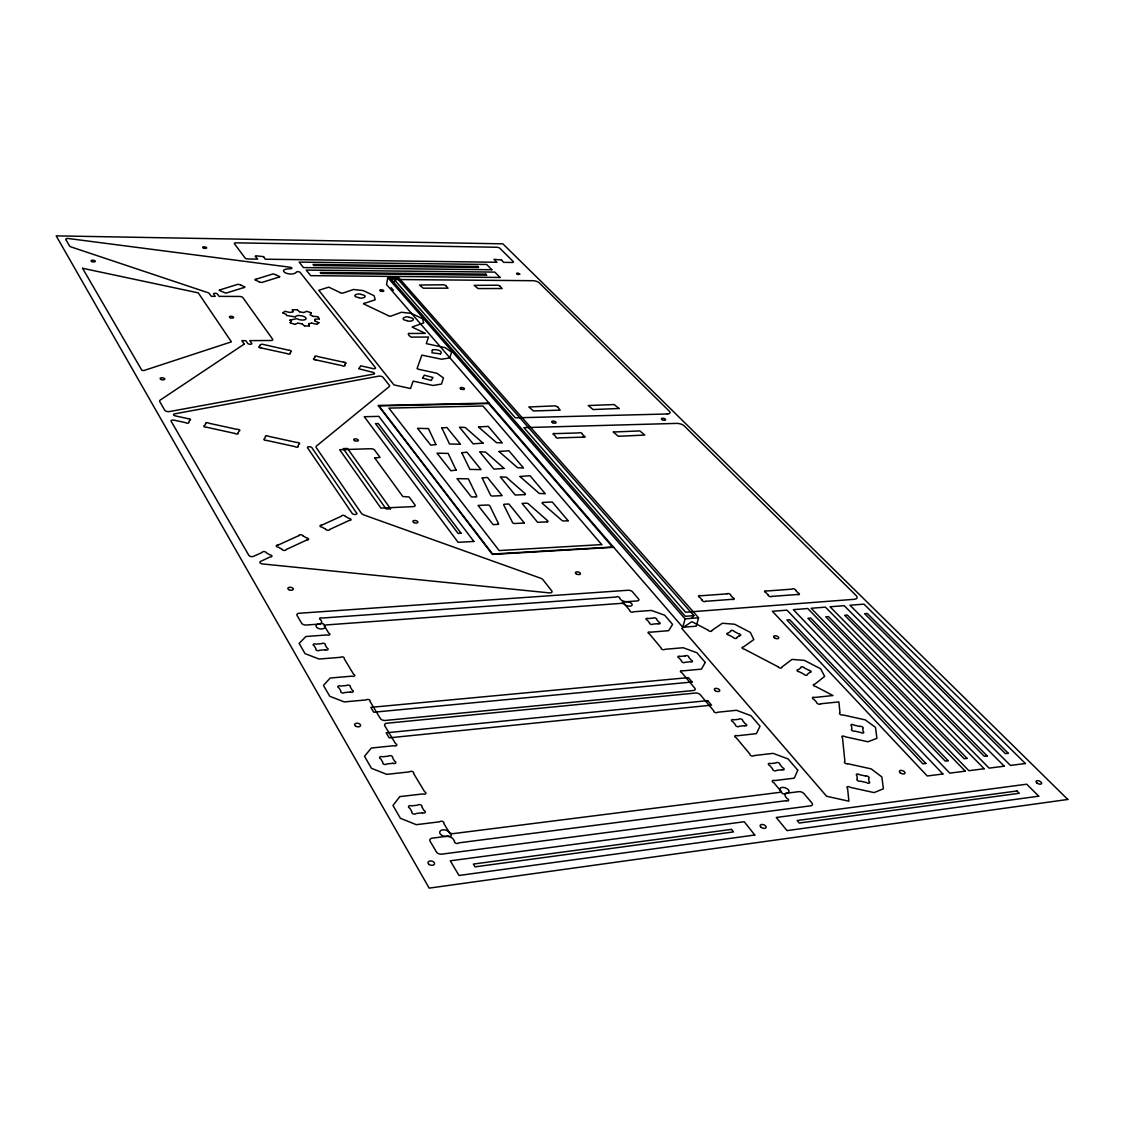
<?xml version="1.0" encoding="UTF-8"?>
<svg xmlns="http://www.w3.org/2000/svg" width="1124" height="1124" viewBox="0 0 1124 1124"><rect width="100%" height="100%" fill="white"/><g stroke="black" fill="none" stroke-linecap="round" stroke-linejoin="round"><path stroke-width="1.5" d="M314.748 320.79L314.931 319.399M387.766 277.586L386.53 284.498L682.774 627.262L696.234 626.18L698.58 617.793L398.669 277.684L387.766 277.586L685.106 618.86L698.58 617.793M392.234 281.576L392.852 278.134M682.774 627.262L685.106 618.86M440.538 353.779C443.882 350.379 434.089 348.749 432.248 350.112M345.349 363.614L344.717 365.061M298.029 446.045L298.872 444.177A1.869 0.843 9.2 0 0 299.434 443.179A1.869 0.843 9.2 0 0 297.186 442.477M314.959 356.968L314.27 358.416A1.7 0.703 9.5 0 0 313.722 359.343A1.7 0.703 9.5 0 0 315.788 359.961M265.545 436.871L264.646 438.725A1.869 0.843 8.7 0 0 264.028 439.723A1.869 0.843 8.7 0 0 266.29 440.425M289.992 353.203L291.481 351.138L289.346 350.21M238.077 432.895L239.033 431.054A1.869 0.843 8.3 0 0 239.665 430.056A1.869 0.843 8.3 0 0 237.417 429.368M263.648 256.806L265.292 259.208L496.906 262.271L493.998 259.335L501.613 259.995M260.403 345.054L259.616 346.473A1.714 0.703 8.8 0 0 259.012 347.386A1.714 0.703 8.8 0 0 261.063 348.004M205.734 423.762L204.779 425.462A1.883 0.843 7.8 0 0 204.034 426.572A1.883 0.843 7.8 0 0 206.282 427.261L206.338 427.289M295.457 316.856L295.556 316.687A5.353 2.122 9.4 0 1 302.792 316.083A5.353 2.122 9.4 0 1 305.377 319.511A5.353 2.122 9.4 0 1 297.509 319.019M445.933 285.791L448.012 288.18L423.284 288.194L419.533 285.046L443.868 284.779L445.975 285.637M311.334 312.95L310.069 314.65L312.458 316.181M290.147 322.714L291.369 321.113M393.779 282.279L397.039 278.162L693.859 615.601L691.738 618.102M499.927 286.184L502.147 288.517L478.037 288.559L474.173 285.37L497.96 285.201L499.955 286.03M501.557 260.206L503.678 262.356L512.08 262.468A2.389 0.843 11.8 0 0 513.232 261.541L499.801 248.221A2.36 0.829 11.6 0 0 496.752 247.252L236.124 242.84A2.529 0.927 8.8 0 0 234.466 243.796L245.018 257.916A2.571 0.955 8.9 0 0 248.207 258.984L257.691 259.11L255.204 256.286L255.851 255.794L263.676 256.665M316.842 324.274L318.907 322.799M282.798 312.795L284.934 311.348M306.81 539.984L286.03 549.58A2.065 1.04 8.9 0 1 284.358 550.437A2.065 1.04 8.9 0 1 282.068 549.453M349.325 520.384L329.599 529.488A2.009 0.983 9.6 0 1 328.011 530.303A2.009 0.983 9.6 0 1 325.763 529.362M278.106 545.084L298.942 535.572M321.773 525.161L341.555 516.127A1.981 0.955 9.9 0 1 343.101 515.326A1.981 0.955 9.9 0 1 345.321 516.253M294.924 324.33L297.663 323.206M303.803 312.514L306.627 311.362M413.337 326.578L423.72 322.897L422.469 318.682L411.314 313.385L401.38 312.275L390.576 316.251L388.342 315.816M364.612 303.283L375.163 299.799L374.151 295.752L363.319 290.61L353.484 289.486L342.497 293.238L340.235 292.76M243.599 287.646L225.882 293.167L219.138 290.329L220.234 289.655M278.485 277.249L261.695 282.517L259.124 281.885M220.585 289.683L237.993 284.274L240.677 284.892M256.202 279.159L272.907 273.961L275.535 274.565M308.889 323.726L311.559 323.108M289.922 320.143L296.553 318.696M289.95 312.458L292.83 311.854M820.675 703.779L838.883 701.91L839.993 712.855A1.953 0.983 19.1 0 0 840.148 714.344A1.953 0.983 19.1 0 0 842.789 714.92L865.255 719.88L875.498 727.383L876.903 738.356L867.911 741.77L845.023 736.726A1.995 1.026 19.5 0 0 842.34 736.136A1.995 1.026 19.5 0 0 842.494 737.681L844.897 761.51A2.037 1.068 19.9 0 0 844.869 762.971A2.037 1.068 19.9 0 0 847.426 763.814M315.113 319.3L319.328 318.907M693.859 615.601L685.317 616.331L390.014 278.106L397.039 278.162M731.935 599.345L705.816 601.284M771.991 596.38L797.211 594.512A1.883 0.871 17.2 0 0 799.375 594.301A1.883 0.871 17.2 0 0 798.04 592.896L795.708 590.437M726.905 593.865L700.856 595.762A1.911 0.913 15.9 0 0 698.58 595.987A1.911 0.913 15.9 0 0 699.845 597.406L702.064 599.949M412.986 326.564L412.157 327.126L425.42 333.392L410.105 333.477C405.553 332.114 410.443 338.563 413.182 337.102L428.553 337.031L426.291 343.621L445.287 347.738L451.595 352.163L449.783 357.91L441.549 359.216L421.879 355.128L417.06 368.588L419.083 369.487M613.718 547.304L492.354 554.427L378.142 405.441L489.052 403.066M349.662 520.398L349.747 520.398A1.981 0.955 10 0 0 350.997 519.428A1.981 0.955 10 0 0 348.974 518.375L345.461 516.478M278.935 277.277L279.862 276.687L275.577 274.706M277.909 545.07L277.726 545.056A2.065 1.026 8.8 0 0 276.293 546.109A2.065 1.026 8.8 0 0 278.359 547.219L281.927 549.229M364.26 303.255L363.403 303.789L388.145 315.549M243.95 287.688L245.004 287.013L240.719 285.032M255.865 279.131L254.797 279.736L259.082 281.745M304.745 325.974L309.297 325.96M292.479 309.732L296.975 309.746M321.492 525.133L321.464 525.133A2.009 0.983 9.5 0 0 320.059 526.13A2.009 0.983 9.5 0 0 322.096 527.198L325.623 529.137M307.077 540.012L307.245 539.998A2.037 1.012 9.3 0 0 308.58 538.986A2.037 1.012 9.3 0 0 306.529 537.89L302.974 535.923M312.781 316.28L317.586 316.659M298 323.192L301.836 323.796M286.437 315.465L295.205 316.898M299.897 311.91L303.48 312.514M419.421 369.459L436.955 373.28L443.446 377.931L441.507 384.043L432.993 385.476L413.154 381.134L410.527 388.511L393.934 384.9L318.78 290.273L328.77 287.14L340.108 292.563M234.916 433.442L206.675 427.246M288.896 350.252L261.99 344.169L260.22 344.885M343.424 362.167L317.741 356.561A1.7 0.703 9.5 0 0 315.605 356.055A1.7 0.703 9.5 0 0 314.832 356.814M261.414 348.004L287.168 353.624A1.714 0.703 9.2 0 0 289.304 354.13A1.714 0.703 9.2 0 0 290.118 353.372M316.125 359.961L341.907 365.595A1.7 0.703 9.9 0 0 344.056 366.101A1.7 0.703 9.9 0 0 344.801 365.328M237.038 429.382L208.909 423.228A1.883 0.843 7.9 0 0 206.591 422.666A1.883 0.843 7.9 0 0 205.608 423.579M296.806 442.491L268.65 436.323A1.869 0.843 8.7 0 0 266.318 435.761A1.869 0.843 8.7 0 0 265.419 436.688M187.792 418.62L175.386 415.894A2.445 1.082 7.4 0 1 173.602 414.826A2.445 1.082 7.4 0 1 174.684 413.843L378.732 376.161A2.824 1.18 10.4 0 1 383.045 377.313L389.269 385.181A4.482 1.897 10.5 0 1 389.171 386.656L316.504 446.003A4.847 2.192 9.5 0 0 316.28 447.689L361.38 513.261A5.1 2.445 10.3 0 0 364.05 515.017L540.166 578.045A5.255 2.599 13.3 0 1 543.117 579.928L551.772 590.901A3.358 1.672 13.5 0 1 549.299 592.882L262.665 563.953A2.726 1.391 8.5 0 1 260.164 562.857A2.726 1.391 8.5 0 1 260.613 561.396L270.111 556.97A1.995 1.012 8.6 0 0 271.938 556.057A1.995 1.012 8.6 0 0 269.886 554.877L266.29 552.769A2.051 1.026 8.5 0 0 264.126 551.575A2.051 1.026 8.5 0 0 262.201 552.432L253.42 556.394A2.712 1.377 8.3 0 1 248.854 555.382L171.115 421.205A2.459 1.096 7.4 0 1 174.051 420.151L185.46 422.624A1.855 0.829 7.6 0 0 188.003 423.158A1.855 0.829 7.6 0 0 188.649 422.104L189.731 420.278A1.798 0.801 7.6 0 0 190.251 419.21A1.798 0.801 7.6 0 0 187.834 418.662M266.669 440.411L294.952 446.607A1.869 0.857 9.2 0 0 297.284 447.169A1.869 0.857 9.2 0 0 298.169 446.228M847.805 763.73L871.184 768.886L881.862 776.937L883.394 788.809L874.065 792.603L850.236 787.348A2.079 1.096 20.3 0 0 847.426 786.73A2.079 1.096 20.3 0 0 847.594 788.402L848.887 801.201L826.604 796.27L681.748 628.386L691.878 621.656L708.289 630.241M285.229 311.348L289.599 312.444M311.91 323.122L316.547 324.288M306.936 311.376L311.207 312.809M290.273 322.855L294.614 324.316M314.903 320.944L318.823 322.672M282.869 312.922L286.451 314.495M361.113 294.488C369.557 295.752 362.616 299.363 358.893 297.734M409.305 317.418C417.791 318.57 411.159 322.574 407.267 320.804M358.809 297.579C350.379 296.399 357.376 292.69 361.043 294.348M407.169 320.649C398.683 319.511 405.441 315.577 409.22 317.263M289.922 320.256L291.271 320.958M778.258 666.883L744.299 649.11A1.855 0.913 17 0 1 742.093 647.944A1.855 0.913 17 0 1 743.329 647.059L753.825 639.584L750.326 632.376L734.646 624.256L722.395 623.258L711.731 630.522A1.841 0.899 16.4 0 1 710.691 631.393A1.841 0.899 16.4 0 1 708.471 630.508M297.284 309.831L299.588 311.798M302.145 323.909L304.435 325.89M432.29 350.154L431.981 352.781L440.65 353.934M768.254 595.06L765.936 592.615A1.897 0.885 16.7 0 1 764.643 591.182A1.897 0.885 16.7 0 1 766.821 590.999L791.999 589.145A1.883 0.871 17.1 0 1 794.261 589.018A1.883 0.871 17.1 0 1 795.623 590.409M391.082 287.66L393.386 290.315M317.867 316.757L319.441 318.809M308.749 323.853L309.465 325.876M292.31 309.817L292.971 311.741M820.59 703.75A2.079 1.054 18.7 0 1 818.216 703.975A2.079 1.054 18.7 0 1 816.684 702.317L813.959 699.409A2.079 1.04 18.6 0 1 812.497 697.709A2.079 1.04 18.6 0 1 814.844 697.456L832.982 695.531L815.687 686.483A1.911 0.941 18.4 0 1 813.383 685.275A1.911 0.941 18.4 0 1 814.577 684.333L824.651 676.395L820.675 668.822L804.377 660.378L791.999 659.423L781.728 667.15A1.883 0.927 17.7 0 1 780.73 668.077A1.883 0.927 17.7 0 1 778.44 667.15M726.975 593.894A1.911 0.899 16.3 0 1 729.223 593.753A1.911 0.899 16.3 0 1 730.558 595.172L732.918 597.673A1.911 0.913 16.4 0 1 734.183 599.134A1.911 0.913 16.4 0 1 731.949 599.317M705.731 601.256A1.925 0.927 16 0 1 703.455 601.41A1.925 0.927 16 0 1 702.135 599.977M771.907 596.352A1.897 0.885 16.8 0 1 769.701 596.493A1.897 0.885 16.8 0 1 768.338 595.088M343.761 362.153A1.7 0.703 9.9 0 1 345.827 362.771A1.7 0.703 9.9 0 1 345.377 363.628M298.914 535.572A2.037 1.012 9.2 0 1 300.572 534.729A2.037 1.012 9.2 0 1 302.834 535.698M238.204 433.077A1.883 0.843 8.3 0 1 237.248 434.004A1.883 0.843 8.3 0 1 234.888 433.442M422.54 378.043L431.223 380.46L432.951 377.481L424.296 375.177L422.54 378.043M557.659 406.944L560.145 410.162L533.366 410.934L528.814 406.972L555.34 405.862L557.659 406.944M619.057 408.49L593.051 409.543L588.259 405.525L614.21 404.556L619.057 408.532M613.353 432.08L618.341 436.281L644.769 435.072L639.851 430.913L613.367 432.023M244.217 344.084L160.254 400.06A4.847 2.122 7.3 0 0 159.777 401.647L164.792 410.302A3.091 1.363 7.3 0 0 169.401 411.581L373.66 374.109A2.22 0.927 10.3 0 0 374.447 373.252A2.22 0.927 10.3 0 0 372.676 372.297L358.654 368.742L360.818 365.834L373.084 368.602A2.206 0.913 10.3 0 0 375.458 367.717L300.234 272.5A2.023 0.759 9.4 0 0 296.834 271.755C291.313 278.246 273.258 268.847 291.425 268.692A2.023 0.759 9.3 0 0 291.72 267.905A2.023 0.759 9.3 0 0 289.866 267.203L68.564 238.541A2.669 0.983 6.9 0 0 65.796 239.468L69.505 245.847A4.229 1.574 6.9 0 0 71.402 247.041L208.797 292.971L211.354 296.329L215.218 296.343L213.672 294.109A2.023 0.787 8.4 0 1 215.021 293.28A2.023 0.787 8.4 0 1 217.508 294.137L219.068 296.357L239.482 296.455A2.684 1.054 8.7 0 1 242.826 297.579L272.696 339.293A2.796 1.138 9 0 1 270.94 340.502L249.809 340.628L251.706 343.368A2.122 0.871 8.7 0 1 250.343 344.295A2.122 0.871 8.7 0 1 247.716 343.396L245.819 340.656L241.829 340.67L244.217 344.084M520.019 476.548L539.267 493.45L545.266 493.717L530.05 475.733L520.033 476.464M504.016 468.315L485.61 452.101L479.639 451.75L493.928 469.144L503.988 468.427M499.028 451.497L517.616 467.739L523.517 468.02L508.919 450.78L499.028 451.455M519.724 274.13C515.157 275.914 516 270.786 519.709 274.172M374.812 458.002L402.813 496.527L409.122 496.977L414.939 504.887A3.175 1.503 11 0 1 413.196 506.615L380.896 508.104L339.659 449.712L370.779 448.729A3.049 1.377 10.3 0 1 374.657 450.092L380.038 457.412L374.826 457.946M482.182 478.037L490.584 495.206A1.546 0.717 12.2 0 0 492.677 496.049L502.147 495.628L487.409 477.433L482.21 477.981M483.095 443.109L473.148 443.839L459.449 427.162L465.224 427.485L483.081 443.151M478.529 427.022L496.485 442.631L502.273 442.926L488.266 426.389L478.557 426.923M461.795 452.733L469.902 469.411L481.072 469.621L466.938 452.171L461.795 452.733M456.119 470.113L450.85 470.759L437.039 453.169L448.181 453.422L456.119 470.169M82.586 268.327L141.877 370.344L143.914 370.527L231.403 341.851L198.245 292.858L82.6 268.285M441.873 428.005L449.516 443.98L460.503 444.247L446.931 427.513L441.887 427.949M435.957 444.57L430.759 445.174L417.524 428.314L428.469 428.609L435.957 444.57M797.759 770.193L794.275 778.159L774.703 780.576A2.079 1.124 19.1 0 0 772.286 780.871A2.079 1.124 19.1 0 0 773.762 782.627L781.503 791.886A2.093 1.138 19.4 0 0 782.992 793.67A2.093 1.138 19.4 0 0 785.423 793.361L798.813 791.661A3.878 2.107 19.7 0 1 803.941 793.6L811.935 803.014A3.906 2.136 20 0 1 810.783 805.81L441.816 854.142A4.201 2.627 13 0 1 436.407 851.95L430.113 841.272A4.173 2.599 12.8 0 1 432.347 838.139L448.364 836.101A2.234 1.377 13.2 0 0 451.23 835.75A2.234 1.377 13.2 0 0 450.022 833.741L443.783 823.414A2.22 1.363 12.9 0 0 442.589 821.447A2.22 1.363 12.9 0 0 439.737 821.799L416.273 824.679L400.397 818.286L392.978 805.486L399.807 796.607L422.933 793.923A2.178 1.307 12.3 0 0 425.743 793.6A2.178 1.307 12.3 0 0 424.605 791.703L413.534 773.382A2.15 1.279 11.9 0 0 412.41 771.542A2.15 1.279 11.9 0 0 409.628 771.851L386.754 774.366L371.44 768.282L364.499 756.283L371.313 748.036L393.878 745.704A2.107 1.236 11.3 0 0 396.617 745.423A2.107 1.236 11.3 0 0 395.55 743.638L384.787 725.837A3.864 2.22 11.1 0 1 386.965 723.224L695.573 693.03A3.611 1.883 16.8 0 1 700.322 694.787L713.782 710.874A1.967 1.04 17.3 0 0 715.117 712.49A1.967 1.04 17.3 0 0 717.463 712.251L736.445 710.284L750.902 715.637L760.007 726.23L756.368 733.663L737.175 735.784A2.009 1.068 17.9 0 0 734.815 736.037A2.009 1.068 17.9 0 0 736.206 737.709L749.975 754.176A2.037 1.096 18.4 0 0 751.408 755.876A2.037 1.096 18.4 0 0 753.783 755.609L773.143 753.361L788.107 758.953L797.759 770.193M705.24 662.443L701.404 669.145L682.788 670.859A1.911 0.983 16.3 0 0 680.498 671.07A1.911 0.983 16.3 0 0 681.762 672.588L694.801 688.183A3.583 1.869 16.7 0 1 693.48 690.515L385.279 720.456A3.836 2.192 11 0 1 380.376 718.545L369.965 701.334A2.051 1.152 10.6 0 0 368.953 699.662A2.051 1.152 10.6 0 0 366.269 699.901L344.267 701.924L329.768 696.29L323.445 685.387L330.245 678.025L351.967 676.156A2.009 1.11 10.2 0 0 354.608 675.931A2.009 1.11 10.2 0 0 353.624 674.316L344.169 658.664A1.995 1.096 10 0 0 343.213 657.09A1.995 1.096 10 0 0 340.6 657.301L319.104 659.043L305.082 653.648L299.139 643.378L305.897 636.521L327.112 634.919A1.953 1.054 9.7 0 0 329.697 634.723A1.953 1.054 9.7 0 0 328.77 633.191L324.007 625.309A1.939 1.04 9.6 0 0 323.094 623.806A1.939 1.04 9.6 0 0 320.523 623.989L306.234 625.028A3.611 1.925 9.2 0 1 301.668 623.3L297.045 615.446A3.597 1.911 9.1 0 1 299.265 613.254L628.133 590.255A3.316 1.616 14.8 0 1 632.503 591.828L638.53 598.923A3.33 1.63 15 0 1 637.182 600.933L624.944 601.818A1.812 0.899 14.8 0 0 622.738 601.986A1.812 0.899 14.8 0 0 623.89 603.363L629.904 610.557A1.827 0.899 15 0 0 631.07 611.962A1.827 0.899 15 0 0 633.304 611.793L651.372 610.43L664.691 615.221L672.588 624.41L668.654 630.69L650.375 632.18A1.855 0.927 15.5 0 0 648.127 632.362A1.855 0.927 15.5 0 0 649.335 633.796L661.249 648.042A1.883 0.955 15.8 0 0 662.472 649.517A1.883 0.955 15.8 0 0 664.748 649.321L683.167 647.733L696.908 652.749L705.24 662.443M809.842 672.349L807.243 674.372A1.897 0.941 18.2 0 1 806.049 675.299A1.897 0.941 18.2 0 1 803.758 674.105L799.375 671.829A1.883 0.927 18 0 1 797.099 670.635A1.883 0.927 18 0 1 798.307 669.721L800.92 667.712A1.883 0.927 18 0 1 802.115 666.785A1.883 0.927 18 0 1 804.377 667.965L808.76 670.241A1.883 0.927 18.2 0 1 811.036 671.421A1.883 0.927 18.2 0 1 809.842 672.349M739.395 635.692L736.684 637.603A1.841 0.899 16.8 0 1 735.433 638.474A1.841 0.899 16.8 0 1 733.241 637.322L729.026 635.13A1.841 0.899 16.7 0 1 726.835 633.992A1.841 0.899 16.7 0 1 728.085 633.121L730.811 631.224A1.827 0.899 16.7 0 1 732.047 630.367A1.827 0.899 16.7 0 1 734.239 631.505L738.44 633.697A1.841 0.899 16.8 0 1 740.632 634.835A1.841 0.899 16.8 0 1 739.395 635.692M1067.8 799.459L429.157 888.129L56.2 235.871L502.878 243.838L1067.8 799.459M754.794 835.02L459.013 875.47L450.288 860.801L744.229 821.742L754.794 835.02M1038.716 796.185L787.011 830.608L776.263 817.485L1026.732 784.201L1038.716 796.185M731.471 829.371L473.359 864.075L475.059 866.857L733.48 831.915L731.471 829.371M1016.995 790.973L797.155 820.534L799.234 823.035L1019.271 793.277L1016.995 790.973M786.154 800.695L458.676 842.874A2.248 1.391 13.4 0 1 455.796 843.239A2.248 1.391 13.4 0 1 454.574 841.216L453.506 839.459A5.901 3.653 13.2 0 0 445.919 836.411A5.128 3.161 13 0 1 440.004 833.572A5.128 3.161 13 0 1 442.463 829.934A5.128 3.161 13 0 1 448.954 831.943A3.26 2.009 13.2 0 0 453.155 833.629L779.185 792.434A3.049 1.672 19.3 0 0 780.154 790.27A4.805 2.613 19.4 0 1 782.318 787.404A4.805 2.613 19.4 0 1 788.261 789.708A4.805 2.613 19.4 0 1 787.488 793.108A5.522 3.007 19.6 0 0 785.774 797L787.081 798.574A2.107 1.152 19.6 0 1 788.598 800.386A2.107 1.152 19.6 0 1 786.154 800.695M942.91 774L927.244 775.981L772.385 611.287L786.969 610.149L942.91 774M965.249 771.162L949.78 773.129L793.361 609.658L807.791 608.52L965.249 771.162M984.188 768.76L968.874 770.699L811.163 608.267L825.452 607.143L984.188 768.76M1004.252 766.203L989.106 768.128L830.046 606.777L844.18 605.681L1004.252 766.203M1025.411 763.519L1010.448 765.416L849.969 605.232L863.963 604.136L1025.411 763.519M925.881 763.491L922.902 763.856L786.926 619.97L789.736 619.745L925.881 763.491M948.206 760.737L945.256 761.103L807.931 618.27L810.699 618.045L948.206 760.737M967.118 758.405L964.209 758.756L825.747 616.837L828.5 616.612L967.118 758.405M987.167 755.932L984.287 756.283L844.658 615.306L847.37 615.081L987.167 755.932M1008.312 753.319L1005.46 753.67L864.609 613.69L867.292 613.479L1008.312 753.319M422.287 812.778L416.021 813.523A2.22 1.349 12.1 0 1 413.154 813.874A2.22 1.349 12.1 0 1 412.002 811.921L409.796 808.17A2.206 1.349 12 0 1 408.658 806.231A2.206 1.349 12 0 1 411.51 805.88L417.749 805.149A2.206 1.335 12.2 0 1 420.601 804.812A2.206 1.335 12.2 0 1 421.753 806.737L423.987 810.488A2.206 1.349 12.3 0 1 425.139 812.427A2.206 1.349 12.3 0 1 422.287 812.778M781.728 769.743L776.501 770.376A2.065 1.11 19 0 1 774.113 770.657A2.065 1.11 19 0 1 772.652 768.928L769.842 765.584A2.051 1.096 18.8 0 1 768.394 763.87A2.051 1.096 18.8 0 1 770.769 763.575L775.981 762.971A2.051 1.096 18.9 0 1 778.356 762.69A2.051 1.096 18.9 0 1 779.817 764.404L782.641 767.72A2.051 1.096 19.1 0 1 784.102 769.448A2.051 1.096 19.1 0 1 781.728 769.743M392.852 763.294L386.74 763.955A2.15 1.264 11.2 0 1 383.944 764.264A2.15 1.264 11.2 0 1 382.877 762.423L380.797 758.911A2.136 1.264 11.1 0 1 379.729 757.084A2.136 1.264 11.1 0 1 382.511 756.789L388.595 756.143A2.136 1.25 11.3 0 1 391.377 755.848A2.136 1.25 11.3 0 1 392.459 757.66L394.552 761.173A2.136 1.264 11.4 0 1 395.634 762.999A2.136 1.264 11.4 0 1 392.852 763.294M744.355 725.683L739.241 726.245A1.995 1.054 17.8 0 1 736.894 726.497A1.995 1.054 17.8 0 1 735.518 724.854L732.862 721.72A1.981 1.04 17.7 0 1 731.499 720.091A1.981 1.04 17.7 0 1 733.832 719.838L738.932 719.304A1.981 1.04 17.8 0 1 741.264 719.051A1.981 1.04 17.8 0 1 742.641 720.681L745.31 723.814A1.981 1.04 17.9 0 1 746.687 725.444A1.981 1.04 17.9 0 1 744.355 725.683M707.698 700.631L386.164 732.82L389.185 737.836L711.492 705.155L707.698 700.631M692.089 682.015L373.73 712.209L370.808 707.361L688.408 677.617L692.089 682.015M685.19 655.938L680.231 656.388A1.883 0.955 16.2 0 0 677.969 656.585A1.883 0.955 16.2 0 0 679.219 658.074L681.65 660.94A1.897 0.969 16.3 0 0 682.914 662.443A1.897 0.969 16.3 0 0 685.176 662.233L690.15 661.797A1.897 0.955 16.4 0 0 692.412 661.586A1.897 0.955 16.4 0 0 691.148 660.097L688.703 657.231A1.883 0.955 16.3 0 0 687.452 655.742A1.883 0.955 16.3 0 0 685.19 655.938M350.449 692.019L344.562 692.553A2.051 1.152 10.1 0 1 341.879 692.791A2.051 1.152 10.1 0 1 340.895 691.12L339.012 687.93A2.037 1.138 10 0 1 338.043 686.272A2.037 1.138 10 0 1 340.727 686.033L346.585 685.528A2.037 1.138 10.2 0 1 349.255 685.289A2.037 1.138 10.2 0 1 350.238 686.933L352.135 690.122A2.037 1.152 10.2 0 1 353.119 691.78A2.037 1.152 10.2 0 1 350.449 692.019M325.328 649.798L319.581 650.248A1.981 1.082 9.5 0 1 316.954 650.459A1.981 1.082 9.5 0 1 316.027 648.885L314.256 645.879A1.981 1.082 9.4 0 1 313.343 644.319A1.981 1.082 9.4 0 1 315.956 644.122L321.675 643.673A1.981 1.068 9.6 0 1 324.288 643.476A1.981 1.068 9.6 0 1 325.215 645.021L327.014 648.028A1.981 1.082 9.7 0 1 327.941 649.588A1.981 1.082 9.7 0 1 325.328 649.798M657.835 623.694L652.96 624.087A1.841 0.913 15.4 0 1 650.726 624.256A1.841 0.913 15.4 0 1 649.532 622.851L647.241 620.125A1.827 0.913 15.3 0 1 646.047 618.706A1.827 0.913 15.3 0 1 648.281 618.537L653.142 618.158A1.827 0.913 15.4 0 1 655.348 617.989A1.827 0.913 15.4 0 1 656.542 619.394L658.861 622.106A1.841 0.913 15.5 0 1 660.055 623.525A1.841 0.913 15.5 0 1 657.835 623.694M690.529 611.863L685.612 612.243L523.924 427.64L676.803 423.397A5.578 2.29 14.3 0 1 684.179 425.87L856.081 595.481A6.477 2.951 17.8 0 1 854.352 599.303L690.529 611.863M621.432 603.349L326.536 624.916A2.838 1.517 9.7 0 0 324.822 626.672A4.468 2.389 9.5 0 1 321.633 628.99A4.468 2.389 9.5 0 1 316.35 626.939A4.468 2.389 9.5 0 1 318.331 624.143A5.1 2.712 9.5 0 0 321.422 621.024L320.635 619.717A1.939 1.026 9.5 0 1 319.722 618.228A1.939 1.026 9.5 0 1 322.279 618.031L616.233 597.041A1.798 0.885 14.7 0 1 618.439 596.872A1.798 0.885 14.7 0 1 619.591 598.249L620.588 599.443A4.735 2.332 14.8 0 0 626.813 601.677A4.159 2.051 14.9 0 1 631.758 603.771A4.159 2.051 14.9 0 1 630.213 606.145A4.159 2.051 14.9 0 1 624.916 604.6A2.641 1.307 14.8 0 0 621.432 603.349M601.705 544.606L499.14 550.549L388.89 408.11L482.969 406.017L601.705 544.606M612.51 547.009L492.635 554.034L379.041 405.933L488.631 403.572L612.51 547.009M473.878 541.445L458.128 542.316L364.274 416.723L378.83 416.372L473.878 541.445M461.093 533.268L458.086 533.436L375.486 423.636L378.282 423.565L461.093 533.268M497.637 524.388L493.127 524.613L478.079 505.449L487.704 504.999A1.574 0.731 12.2 0 1 489.825 505.856L498.508 523.629A1.588 0.759 12.4 0 1 497.637 524.388M524.346 523.011L514.722 523.503A1.588 0.745 12.6 0 1 512.572 522.632L503.707 504.929A1.56 0.731 12.4 0 1 504.55 504.212L508.947 504.016L524.346 523.011M547.135 521.831L537.609 522.323L522.07 503.397L526.425 503.201A1.56 0.717 12.8 0 1 528.322 503.791L547.739 520.833A1.574 0.731 13.1 0 1 547.135 521.831M568.154 520.763L563.812 520.974A1.574 0.731 13.4 0 1 561.888 520.384L542.358 503.397A1.546 0.717 13 0 1 542.962 502.428L552.277 501.992L568.154 520.763M390.52 508.765L386.08 508.961L343.242 448.602L347.499 448.476L390.52 508.765M475.873 496.794L471.434 496.991L457.032 478.641L468.371 478.838L476.745 496.077A1.56 0.717 12 0 1 475.873 496.794M524.571 494.63L515.199 495.052L500.321 476.913L506.306 477.194L525.189 493.675A1.546 0.703 12.7 0 1 524.571 494.63M582.892 437.152L559.035 437.882A1.672 0.717 12.9 0 1 556.886 437.91A1.672 0.717 12.9 0 1 555.874 436.786L554.062 434.833A1.672 0.717 12.8 0 1 553.12 433.709A1.672 0.717 12.8 0 1 555.186 433.625L579 432.909A1.658 0.703 13.2 0 1 581.122 432.881A1.658 0.703 13.2 0 1 582.148 433.976L583.988 435.915A1.672 0.717 13.2 0 1 584.958 437.053A1.672 0.717 13.2 0 1 582.92 437.124M667.305 413.983L515.326 417.833L394.159 279.497L532.776 280.705A4.875 1.77 12.1 0 1 539.127 282.742L669.44 411.328A5.508 2.234 14.1 0 1 667.305 413.983M485.737 274.144L320.228 272.444L321.085 273.511L486.734 275.169L485.737 274.144M500.068 277.445L310.674 275.647L306.22 270.069L494.841 272.106L500.068 277.445M477.616 266.458L313.02 264.463L313.863 265.517L478.585 267.47L477.616 266.458M491.834 269.732L303.494 267.596L299.125 262.103L486.678 264.477L491.834 269.732M859.902 726.441L854.057 725.163A1.967 0.998 19.4 0 0 851.402 724.573A1.967 0.998 19.4 0 0 851.556 726.076L851.88 728.998A1.981 0.998 19.5 0 0 852.048 730.53A1.981 0.998 19.5 0 0 854.732 731.12L860.591 732.412A1.981 0.998 19.7 0 0 863.274 733.003A1.981 0.998 19.7 0 0 863.091 731.471L862.74 728.549A1.981 0.998 19.6 0 0 862.558 727.031A1.981 0.998 19.6 0 0 859.902 726.441M865.649 776.052L859.579 774.717A2.051 1.082 20.2 0 0 856.797 774.099A2.051 1.082 20.2 0 0 856.98 775.743L857.331 778.904A2.065 1.082 20.3 0 0 857.514 780.548A2.065 1.082 20.3 0 0 860.296 781.166L866.407 782.515A2.065 1.082 20.5 0 0 869.189 783.133A2.065 1.082 20.5 0 0 868.993 781.475L868.613 778.3A2.065 1.082 20.4 0 0 868.431 776.67A2.065 1.082 20.4 0 0 865.649 776.052M356.659 513.162L311.91 447.731A2.318 1.054 9.4 0 0 308.988 446.706A2.318 1.054 9.4 0 0 307.583 447.872L352.149 513.373A2.431 1.166 10.1 0 0 355.24 514.497A2.431 1.166 10.1 0 0 356.659 513.162M552.558 422.666A2.234 0.941 12.8 0 0 556.057 422.652A2.234 0.941 12.8 0 0 553.022 421.093A2.234 0.941 12.8 0 0 552.558 422.666M662.205 419.673A2.192 0.899 14.1 0 0 665.633 419.786A2.192 0.899 14.1 0 0 662.724 418.212A2.192 0.899 14.1 0 0 662.205 419.673M761.046 827.278A3.147 1.77 19.6 0 0 766.076 827.559A3.147 1.77 19.6 0 0 762.297 824.468A3.147 1.77 19.6 0 0 761.046 827.278M429.143 864.482A3.344 2.107 12.9 0 0 434.51 863.963A3.344 2.107 12.9 0 0 430.169 860.97A3.344 2.107 12.9 0 0 429.143 864.482M774.576 637.912A2.669 1.293 17.3 0 0 778.749 638.067A2.669 1.293 17.3 0 0 775.293 635.777A2.669 1.293 17.3 0 0 774.576 637.912M413.899 522.548A2.543 1.222 11.1 0 0 417.889 522.295A2.543 1.222 11.1 0 0 414.405 520.482A2.543 1.222 11.1 0 0 413.899 522.548M354.594 440.636A2.389 1.068 10.1 0 0 358.373 440.468A2.389 1.068 10.1 0 0 355.17 438.866A2.389 1.068 10.1 0 0 354.594 440.636M161.097 379.491A2.36 1.012 7.4 0 0 164.778 379.139A2.36 1.012 7.4 0 0 161.449 377.776A2.36 1.012 7.4 0 0 161.097 379.491M230.209 317.699A2.164 0.871 8.5 0 0 233.637 317.544A2.164 0.871 8.5 0 0 230.687 316.265A2.164 0.871 8.5 0 0 230.209 317.699M203.57 248.095A2.023 0.745 8.4 0 0 206.69 247.912A2.023 0.745 8.4 0 0 203.809 246.816A2.023 0.745 8.4 0 0 203.57 248.095M380.6 291.018A2.023 0.759 10.4 0 0 383.776 291.004A2.023 0.759 10.4 0 0 381.05 289.753A2.023 0.759 10.4 0 0 380.6 291.018M576.289 573.886A2.585 1.264 13.9 0 0 580.42 573.9A2.585 1.264 13.9 0 0 577.09 571.835A2.585 1.264 13.9 0 0 576.289 573.886M461.065 389.059A2.206 0.913 11.5 0 0 464.479 388.946A2.206 0.913 11.5 0 0 461.416 387.499A2.206 0.913 11.5 0 0 461.065 389.059M91.929 261.597A2.136 0.801 7 0 0 95.301 261.386A2.136 0.801 7 0 0 92.365 260.234A2.136 0.801 7 0 0 91.929 261.597M288.98 589.735A2.768 1.433 9 0 0 293.322 589.201A2.768 1.433 9 0 0 289.458 587.29A2.768 1.433 9 0 0 288.98 589.735M715.257 690.698A2.824 1.461 17.1 0 0 719.725 690.824A2.824 1.461 17.1 0 0 716.143 688.338A2.824 1.461 17.1 0 0 715.257 690.698M900.226 772.792A2.979 1.531 20.7 0 0 904.961 773.312A2.979 1.531 20.7 0 0 901.434 770.418A2.979 1.531 20.7 0 0 900.226 772.792M1036.848 782.922A2.993 1.461 22.4 0 0 1041.569 783.639A2.993 1.461 22.4 0 0 1038.084 780.702A2.993 1.461 22.4 0 0 1036.848 782.922M355.732 726.202A3.049 1.756 10.4 0 0 360.593 725.64A3.049 1.756 10.4 0 0 356.477 723.238A3.049 1.756 10.4 0 0 355.732 726.202"/></g></svg>
